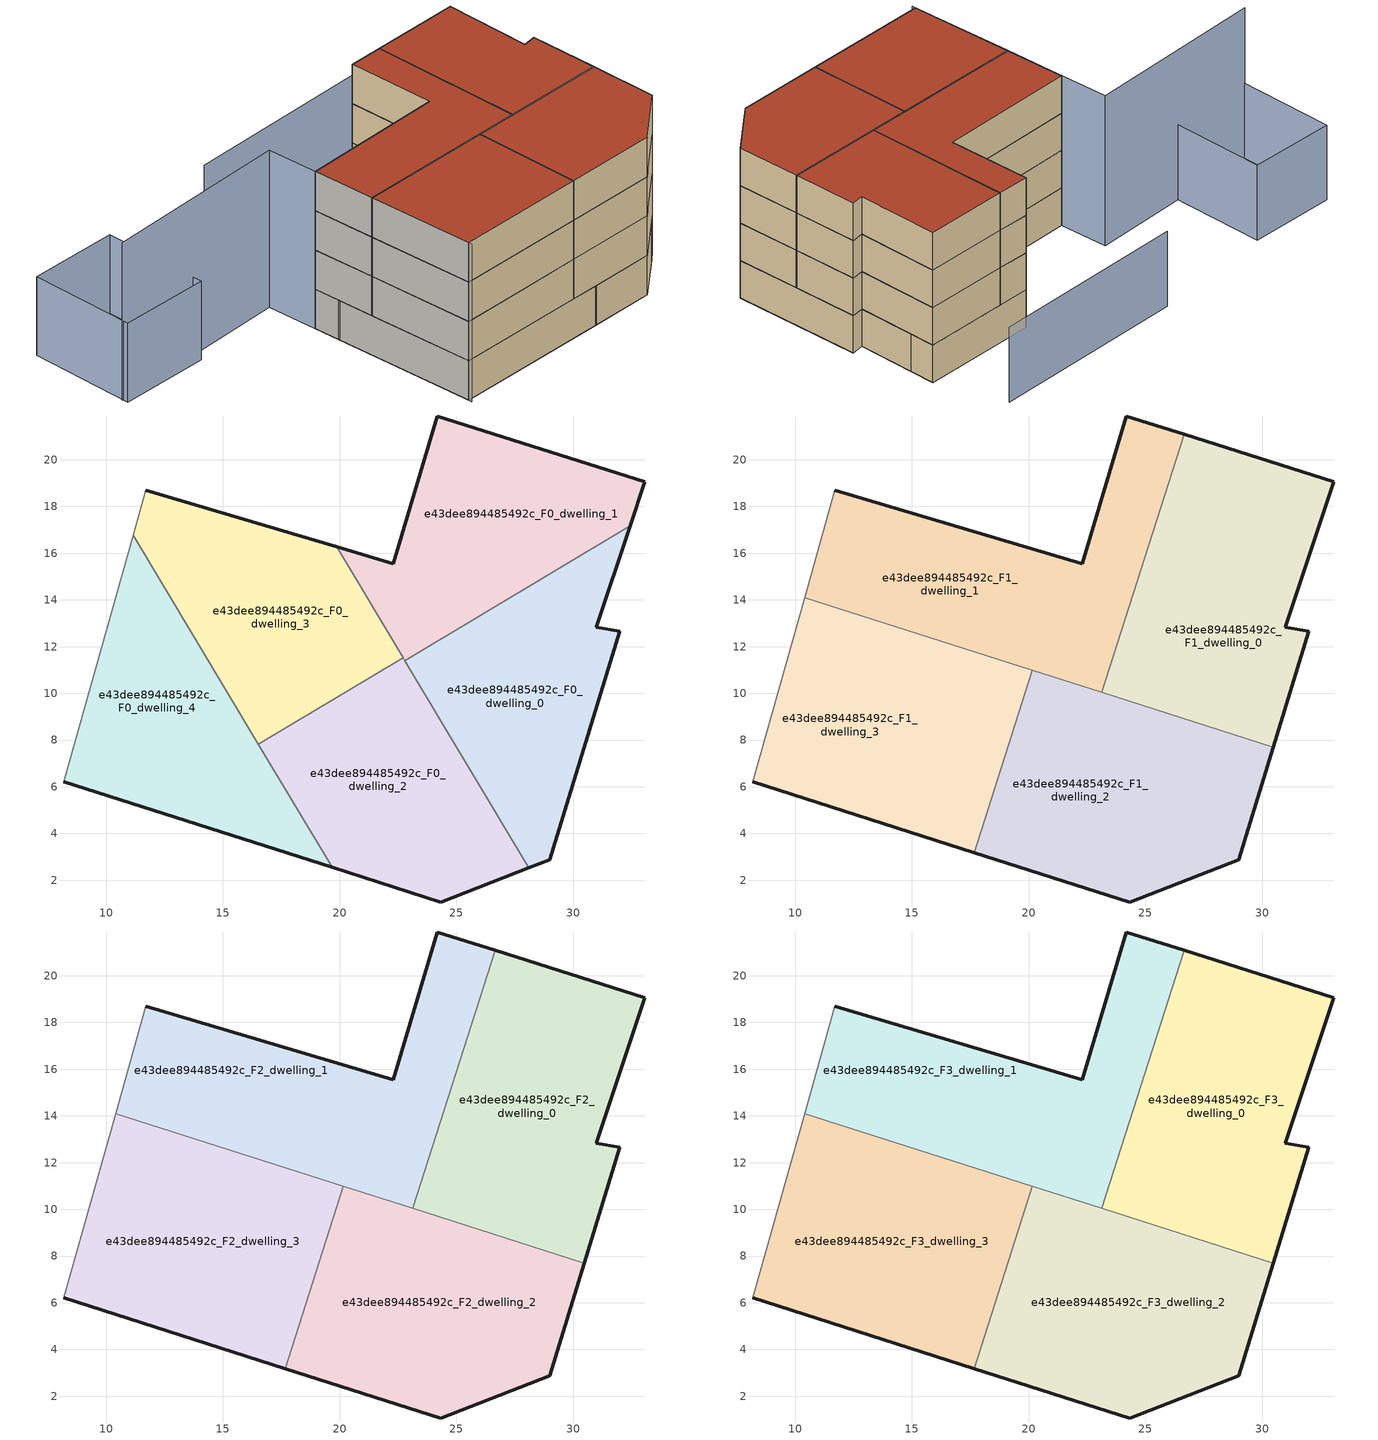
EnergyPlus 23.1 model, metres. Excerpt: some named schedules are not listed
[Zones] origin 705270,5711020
e43dee894485492c_F0_dwelling_0
 floor ground (EU_floor_Construction): 28.99,2.88 31.99,12.66 31,12.83 32.45,17.18 22.79,11.39 28.1,2.54 z0
 wall outside (EU_wall_Construction): 32.45,17.18 31,12.83 31.99,12.66 28.99,2.88 28.1,2.54 z0:3
 wall to e43dee894485492c_F0_dwelling_1 (EU_wall_Construction): 22.79,11.39 32.45,17.18 z0:3
 wall to e43dee894485492c_F0_dwelling_2 (EU_wall_Construction): 28.1,2.54 22.79,11.39 z0:3
e43dee894485492c_F0_dwelling_1
 floor ground (EU_floor_Construction): 32.45,17.18 33.07,19.06 24.19,21.87 22.29,15.55 19.87,16.27 22.79,11.39 z0
 wall outside (EU_wall_Construction): 19.87,16.27 22.29,15.55 24.19,21.87 33.07,19.06 32.45,17.18 z0:3
 wall to e43dee894485492c_F0_dwelling_3 (EU_wall_Construction): 22.72,11.52 19.87,16.27 z0:3
 wall to e43dee894485492c_F0_dwelling_2 (EU_wall_Construction): 22.79,11.4 22.72,11.52 z0:3
e43dee894485492c_F0_dwelling_2
 floor ground (EU_floor_Construction): 28.1,2.54 22.72,11.52 16.53,7.81 19.69,2.55 24.32,1.07 z0
 wall outside (EU_wall_Construction): 28.1,2.54 24.32,1.07 19.69,2.55 z0:3
 wall to e43dee894485492c_F0_dwelling_3 (EU_wall_Construction): 16.53,7.81 22.72,11.52 z0:3
 wall to e43dee894485492c_F0_dwelling_4 (EU_wall_Construction): 19.69,2.55 16.53,7.81 z0:3
e43dee894485492c_F0_dwelling_3
 floor ground (EU_floor_Construction): 22.72,11.52 19.87,16.27 11.71,18.7 11.16,16.77 16.53,7.81 z0
 wall outside (EU_wall_Construction): 11.71,18.7 19.87,16.27 z0:3
 wall adiabatic (EU_wall_Construction): 11.16,16.77 11.71,18.7 z0:3
 wall to e43dee894485492c_F0_dwelling_4 (EU_wall_Construction): 16.53,7.81 11.16,16.77 z0:3
e43dee894485492c_F0_dwelling_4
 floor ground (EU_floor_Construction): 19.69,2.55 11.16,16.77 8.18,6.21 z0
 wall outside (EU_wall_Construction): 19.69,2.55 8.18,6.21 z0:3
 wall adiabatic (EU_wall_Construction): 8.18,6.21 11.16,16.77 z0:3
e43dee894485492c_F1_dwelling_0
 floor to e43dee894485492c_F0_dwelling_0 (EU_floor_Construction): 30.47,7.7 31.99,12.66 31,12.83 32.45,17.18 23.75,11.97 23.3,10.55 23.72,9.85 z3
 floor to e43dee894485492c_F0_dwelling_1 (EU_floor_Construction): 32.45,17.18 33.07,19.06 26.66,21.09 23.75,11.97 z3
 floor to e43dee894485492c_F0_dwelling_2 (EU_floor_Construction): 23.72,9.85 23.3,10.55 23.13,10.04 z3
 wall outside (EU_wall_Construction): 26.66,21.09 33.07,19.06 31,12.83 31.99,12.66 30.47,7.7 z3:6
 wall to e43dee894485492c_F1_dwelling_1 (EU_wall_Construction): 23.13,10.04 26.66,21.09 z3:6
 wall to e43dee894485492c_F1_dwelling_2 (EU_wall_Construction): 30.47,7.7 23.13,10.04 z3:6
e43dee894485492c_F1_dwelling_1
 floor to e43dee894485492c_F0_dwelling_1 (EU_floor_Construction): 23.75,11.97 26.66,21.09 24.19,21.87 22.29,15.55 19.87,16.27 22.79,11.39 z3
 floor to e43dee894485492c_F0_dwelling_0 (EU_floor_Construction): 23.3,10.55 23.75,11.97 22.79,11.39 z3
 floor to e43dee894485492c_F0_dwelling_2 (EU_floor_Construction): 23.13,10.04 23.3,10.55 22.72,11.52 21.24,10.64 z3
 floor to e43dee894485492c_F0_dwelling_4 (EU_floor_Construction): 13.32,13.16 11.16,16.77 10.41,14.09 z3
 floor to e43dee894485492c_F0_dwelling_3 (EU_floor_Construction): 22.72,11.52 19.87,16.27 11.71,18.7 11.16,16.77 13.32,13.16 21.24,10.64 z3
 wall outside (EU_wall_Construction): 11.71,18.7 22.29,15.55 24.19,21.87 26.66,21.09 z3:6
 wall adiabatic (EU_wall_Construction): 10.41,14.09 11.71,18.7 z3:6
 wall to e43dee894485492c_F1_dwelling_3 (EU_wall_Construction): 20.17,10.98 10.41,14.09 z3:6
 wall to e43dee894485492c_F1_dwelling_2 (EU_wall_Construction): 23.13,10.04 20.17,10.98 z3:6
e43dee894485492c_F1_dwelling_2
 floor to e43dee894485492c_F0_dwelling_2 (EU_floor_Construction): 28.1,2.54 23.72,9.85 21.24,10.64 19.78,9.76 18.24,4.95 19.68,2.55 24.32,1.07 z3
 floor to e43dee894485492c_F0_dwelling_0 (EU_floor_Construction): 28.99,2.88 30.47,7.7 23.72,9.85 28.1,2.54 z3
 floor to e43dee894485492c_F0_dwelling_3 (EU_floor_Construction): 21.24,10.64 20.17,10.98 19.78,9.76 z3
 floor to e43dee894485492c_F0_dwelling_4 (EU_floor_Construction): 19.68,2.55 18.24,4.95 17.68,3.18 z3
 wall outside (EU_wall_Construction): 30.47,7.7 28.99,2.88 24.32,1.07 17.68,3.18 z3:6
 wall to e43dee894485492c_F1_dwelling_3 (EU_wall_Construction): 17.68,3.18 20.17,10.98 z3:6
e43dee894485492c_F1_dwelling_3
 floor to e43dee894485492c_F0_dwelling_4 (EU_floor_Construction): 17.68,3.18 18.24,4.95 13.32,13.16 10.41,14.09 8.18,6.21 z3
 floor to e43dee894485492c_F0_dwelling_2 (EU_floor_Construction): 18.24,4.95 19.78,9.76 16.53,7.81 z3
 floor to e43dee894485492c_F0_dwelling_3 (EU_floor_Construction): 19.78,9.76 20.17,10.98 13.32,13.16 16.53,7.81 z3
 wall outside (EU_wall_Construction): 17.68,3.18 8.18,6.21 z3:6
 wall adiabatic (EU_wall_Construction): 8.18,6.21 10.41,14.09 z3:6
e43dee894485492c_F2_dwelling_0
 floor to e43dee894485492c_F1_dwelling_0 (EU_floor_Construction): 30.47,7.7 31.99,12.66 31,12.83 33.07,19.06 26.66,21.09 23.13,10.04 z6
 wall outside (EU_wall_Construction): 26.66,21.09 33.07,19.06 31,12.83 31.99,12.66 30.47,7.7 z6:9
 wall to e43dee894485492c_F2_dwelling_1 (EU_wall_Construction): 23.13,10.04 26.66,21.09 z6:9
 wall to e43dee894485492c_F2_dwelling_2 (EU_wall_Construction): 30.47,7.7 23.13,10.04 z6:9
e43dee894485492c_F2_dwelling_1
 floor to e43dee894485492c_F1_dwelling_1 (EU_floor_Construction): 23.13,10.04 26.66,21.09 24.19,21.87 22.29,15.55 11.71,18.7 10.41,14.09 z6
 wall outside (EU_wall_Construction): 11.71,18.7 22.29,15.55 24.19,21.87 26.66,21.09 z6:9
 wall adiabatic (EU_wall_Construction): 10.41,14.09 11.71,18.7 z6:9
 wall to e43dee894485492c_F2_dwelling_3 (EU_wall_Construction): 20.17,10.98 10.41,14.09 z6:9
 wall to e43dee894485492c_F2_dwelling_2 (EU_wall_Construction): 23.13,10.04 20.17,10.98 z6:9
e43dee894485492c_F2_dwelling_2
 floor to e43dee894485492c_F1_dwelling_2 (EU_floor_Construction): 28.99,2.88 30.47,7.7 20.17,10.98 17.68,3.18 24.32,1.07 z6
 wall outside (EU_wall_Construction): 30.47,7.7 28.99,2.88 24.32,1.07 17.68,3.18 z6:9
 wall to e43dee894485492c_F2_dwelling_3 (EU_wall_Construction): 17.68,3.18 20.17,10.98 z6:9
e43dee894485492c_F2_dwelling_3
 floor to e43dee894485492c_F1_dwelling_3 (EU_floor_Construction): 17.68,3.18 20.17,10.98 10.41,14.09 8.18,6.21 z6
 wall outside (EU_wall_Construction): 17.68,3.18 8.18,6.21 z6:9
 wall adiabatic (EU_wall_Construction): 8.18,6.21 10.41,14.09 z6:9
e43dee894485492c_F3_dwelling_0
 floor to e43dee894485492c_F2_dwelling_0 (EU_floor_Construction): 30.47,7.7 31.99,12.66 31,12.83 33.07,19.06 26.66,21.09 23.13,10.04 z9
 wall outside (EU_wall_Construction): 26.66,21.09 33.07,19.06 31,12.83 31.99,12.66 30.47,7.7 z9:12
 wall to e43dee894485492c_F3_dwelling_1 (EU_wall_Construction): 23.13,10.04 26.66,21.09 z9:12
 wall to e43dee894485492c_F3_dwelling_2 (EU_wall_Construction): 30.47,7.7 23.13,10.04 z9:12
 roof outside (EU_roof_Construction): 33.07,19.06 31,12.83 31.99,12.66 30.47,7.7 23.13,10.04 26.66,21.09 z12
e43dee894485492c_F3_dwelling_1
 floor to e43dee894485492c_F2_dwelling_1 (EU_floor_Construction): 23.13,10.04 26.66,21.09 24.19,21.87 22.29,15.55 11.71,18.7 10.41,14.09 z9
 wall outside (EU_wall_Construction): 11.71,18.7 22.29,15.55 24.19,21.87 26.66,21.09 z9:12
 wall adiabatic (EU_wall_Construction): 10.41,14.09 11.71,18.7 z9:12
 wall to e43dee894485492c_F3_dwelling_3 (EU_wall_Construction): 20.17,10.98 10.41,14.09 z9:12
 wall to e43dee894485492c_F3_dwelling_2 (EU_wall_Construction): 23.13,10.04 20.17,10.98 z9:12
 roof outside (EU_roof_Construction): 26.66,21.09 23.13,10.04 10.41,14.09 11.71,18.7 22.29,15.55 24.19,21.87 z12
e43dee894485492c_F3_dwelling_2
 floor to e43dee894485492c_F2_dwelling_2 (EU_floor_Construction): 28.99,2.88 30.47,7.7 20.17,10.98 17.68,3.18 24.32,1.07 z9
 wall outside (EU_wall_Construction): 30.47,7.7 28.99,2.88 24.32,1.07 17.68,3.18 z9:12
 wall to e43dee894485492c_F3_dwelling_3 (EU_wall_Construction): 17.68,3.18 20.17,10.98 z9:12
 roof outside (EU_roof_Construction): 30.47,7.7 28.99,2.88 24.32,1.07 17.68,3.18 20.17,10.98 z12
e43dee894485492c_F3_dwelling_3
 floor to e43dee894485492c_F2_dwelling_3 (EU_floor_Construction): 17.68,3.18 20.17,10.98 10.41,14.09 8.18,6.21 z9
 wall outside (EU_wall_Construction): 17.68,3.18 8.18,6.21 z9:12
 wall adiabatic (EU_wall_Construction): 8.18,6.21 10.41,14.09 z9:12
 roof outside (EU_roof_Construction): 20.17,10.98 17.68,3.18 8.18,6.21 10.41,14.09 z12
shading: -1.13,26.34 12.76,22.42 / 12.76,22.42 8.1,5.94 z0:12; 33.08,24.73 17.81,29.36 / 7.83,31.4 5.3,23.77 / 5.3,23.77 -1.19,25.93 / -1.19,25.93 1.34,33.55 / 1.34,33.55 7.83,31.4 z0:6
[Building]
EU S2 Campaign: North Axis=0; Terrain=City; Solar Distribution=FullExterior
[Site:Location]
London: Latitude=51.5; Longitude=-0.5; Time Zone=0; Elevation=25
[SizingPeriod:WeatherFileDays]
AnnualSizingPeriod: Begin Month=1; Begin Day of Month=1; End Month=12; End Day of Month=31; Day of Week for Start Day=Monday; Use Weather File Daylight Saving Period=No; Use Weather File Rain and Snow Indicators=No
[MATERIAL]
EU_InternalMass_Material: Roughness=MediumRough; Thickness=0.1; Conductivity=1; Density=1800; Specific Heat=900; Thermal Absorptance=0.9; Solar Absorptance=0.7; Visible Absorptance=0.7
[MATERIAL:NOMASS] Roughness=MediumRough; Thermal Absorptance=0.9; Solar Absorptance=0.7; Visible Absorptance=0.7
Name | Thermal Resistance
EU_wall_NoMass | 1.04674
EU_roof_NoMass | 4.32442
EU_floor_NoMass | 2.04616
[CONSTRUCTION]
EU_wall_Construction: EU_wall_NoMass
EU_roof_Construction: EU_roof_NoMass
EU_floor_Construction: EU_floor_NoMass
EU_InternalMass_Construction: EU_InternalMass_Material
[ZONE] Type=1; Multiplier=1; Ceiling Height=autocalculate; Floor Area=autocalculate; Part of Total Floor Area=Yes
Name | Volume
e43dee894485492c_F0_dwelling_0 | 198.46
e43dee894485492c_F1_dwelling_0; e43dee894485492c_F2_dwelling_0; e43dee894485492c_F3_dwelling_0 | 248.06
e43dee894485492c_F0_dwelling_1 | 198.445
e43dee894485492c_F1_dwelling_1; e43dee894485492c_F2_dwelling_1; e43dee894485492c_F3_dwelling_1 | 248.066
e43dee894485492c_F0_dwelling_2 | 198.45
e43dee894485492c_F1_dwelling_2; e43dee894485492c_F2_dwelling_2; e43dee894485492c_F3_dwelling_2 | 248.062
e43dee894485492c_F0_dwelling_3 | 198.467
e43dee894485492c_F1_dwelling_3; e43dee894485492c_F2_dwelling_3; e43dee894485492c_F3_dwelling_3 | 248.057
e43dee894485492c_F0_dwelling_4 | 198.454
[INTERNALMASS] Construction=EU_InternalMass_Construction
Name | Zone or ZoneList | Surface Area
e43dee894485492c_F0_dwelling_0_EU_InternalMass | e43dee894485492c_F0_dwelling_0 | 66.1552
e43dee894485492c_F0_dwelling_1_EU_InternalMass | e43dee894485492c_F0_dwelling_1 | 66.1478
e43dee894485492c_F0_dwelling_2_EU_InternalMass | e43dee894485492c_F0_dwelling_2 | 66.1505
e43dee894485492c_F0_dwelling_3_EU_InternalMass | e43dee894485492c_F0_dwelling_3 | 66.1558
e43dee894485492c_F0_dwelling_4_EU_InternalMass | e43dee894485492c_F0_dwelling_4 | 66.1514
e43dee894485492c_F1_dwelling_0_EU_InternalMass | e43dee894485492c_F1_dwelling_0 | 82.6858
e43dee894485492c_F1_dwelling_1_EU_InternalMass | e43dee894485492c_F1_dwelling_1 | 82.6885
e43dee894485492c_F1_dwelling_2_EU_InternalMass | e43dee894485492c_F1_dwelling_2 | 82.6884
e43dee894485492c_F1_dwelling_3_EU_InternalMass | e43dee894485492c_F1_dwelling_3 | 82.6848
e43dee894485492c_F2_dwelling_0_EU_InternalMass | e43dee894485492c_F2_dwelling_0 | 82.6858
e43dee894485492c_F2_dwelling_1_EU_InternalMass | e43dee894485492c_F2_dwelling_1 | 82.6885
e43dee894485492c_F2_dwelling_2_EU_InternalMass | e43dee894485492c_F2_dwelling_2 | 82.6884
e43dee894485492c_F2_dwelling_3_EU_InternalMass | e43dee894485492c_F2_dwelling_3 | 82.6848
e43dee894485492c_F3_dwelling_0_EU_InternalMass | e43dee894485492c_F3_dwelling_0 | 82.6858
e43dee894485492c_F3_dwelling_1_EU_InternalMass | e43dee894485492c_F3_dwelling_1 | 82.6885
e43dee894485492c_F3_dwelling_2_EU_InternalMass | e43dee894485492c_F3_dwelling_2 | 82.6884
e43dee894485492c_F3_dwelling_3_EU_InternalMass | e43dee894485492c_F3_dwelling_3 | 82.6848
[OTHEREQUIPMENT] Fuel Type=Electricity; Design Level Calculation Method=Watts/Area; Power per Zone Floor Area=1; Fraction Latent=0; Fraction Radiant=0; Fraction Lost=0; Carbon Dioxide Generation Rate=0; EndUse Subcategory=EU_Step8_InternalGains
Name | Zone or ZoneList or Space or SpaceList | Schedule
EU_Step8_InternalGain_e43dee894485492c_F0_dwelling_0_f000 | e43dee894485492c_F0_dwelling_0 | EU_Step8_GainSchedule_e43dee894485492c_F0_dwelling_0_f000
EU_Step8_InternalGain_e43dee894485492c_F0_dwelling_1_f000 | e43dee894485492c_F0_dwelling_1 | EU_Step8_GainSchedule_e43dee894485492c_F0_dwelling_1_f000
EU_Step8_InternalGain_e43dee894485492c_F0_dwelling_2_f000 | e43dee894485492c_F0_dwelling_2 | EU_Step8_GainSchedule_e43dee894485492c_F0_dwelling_2_f000
EU_Step8_InternalGain_e43dee894485492c_F0_dwelling_3_f000 | e43dee894485492c_F0_dwelling_3 | EU_Step8_GainSchedule_e43dee894485492c_F0_dwelling_3_f000
EU_Step8_InternalGain_e43dee894485492c_F0_dwelling_4_f000 | e43dee894485492c_F0_dwelling_4 | EU_Step8_GainSchedule_e43dee894485492c_F0_dwelling_4_f000
EU_Step8_InternalGain_e43dee894485492c_F1_dwelling_0_f000 | e43dee894485492c_F1_dwelling_0 | EU_Step8_GainSchedule_e43dee894485492c_F1_dwelling_0_f000
EU_Step8_InternalGain_e43dee894485492c_F1_dwelling_1_f000 | e43dee894485492c_F1_dwelling_1 | EU_Step8_GainSchedule_e43dee894485492c_F1_dwelling_1_f000
EU_Step8_InternalGain_e43dee894485492c_F1_dwelling_2_f000 | e43dee894485492c_F1_dwelling_2 | EU_Step8_GainSchedule_e43dee894485492c_F1_dwelling_2_f000
EU_Step8_InternalGain_e43dee894485492c_F1_dwelling_3_f000 | e43dee894485492c_F1_dwelling_3 | EU_Step8_GainSchedule_e43dee894485492c_F1_dwelling_3_f000
EU_Step8_InternalGain_e43dee894485492c_F2_dwelling_0_f000 | e43dee894485492c_F2_dwelling_0 | EU_Step8_GainSchedule_e43dee894485492c_F2_dwelling_0_f000
EU_Step8_InternalGain_e43dee894485492c_F2_dwelling_1_f000 | e43dee894485492c_F2_dwelling_1 | EU_Step8_GainSchedule_e43dee894485492c_F2_dwelling_1_f000
EU_Step8_InternalGain_e43dee894485492c_F2_dwelling_2_f000 | e43dee894485492c_F2_dwelling_2 | EU_Step8_GainSchedule_e43dee894485492c_F2_dwelling_2_f000
EU_Step8_InternalGain_e43dee894485492c_F2_dwelling_3_f000 | e43dee894485492c_F2_dwelling_3 | EU_Step8_GainSchedule_e43dee894485492c_F2_dwelling_3_f000
EU_Step8_InternalGain_e43dee894485492c_F3_dwelling_0_f000 | e43dee894485492c_F3_dwelling_0 | EU_Step8_GainSchedule_e43dee894485492c_F3_dwelling_0_f000
EU_Step8_InternalGain_e43dee894485492c_F3_dwelling_1_f000 | e43dee894485492c_F3_dwelling_1 | EU_Step8_GainSchedule_e43dee894485492c_F3_dwelling_1_f000
EU_Step8_InternalGain_e43dee894485492c_F3_dwelling_2_f000 | e43dee894485492c_F3_dwelling_2 | EU_Step8_GainSchedule_e43dee894485492c_F3_dwelling_2_f000
EU_Step8_InternalGain_e43dee894485492c_F3_dwelling_3_f000 | e43dee894485492c_F3_dwelling_3 | EU_Step8_GainSchedule_e43dee894485492c_F3_dwelling_3_f000
[ZONEVENTILATION:DESIGNFLOWRATE] Schedule=EU_AlwaysOn; Design Flow Rate Calculation Method=AirChanges/Hour; Air Changes per Hour=0.488719; Ventilation Type=Natural; Fan Pressure Rise=0; Fan Total Efficiency=1; Constant Term Coefficient=1; Temperature Term Coefficient=0; Velocity Term Coefficient=0; Velocity Squared Term Coefficient=0; Minimum Indoor Temperature=-100; Maximum Indoor Temperature=100; Delta Temperature=-100; Minimum Outdoor Temperature=-100; Maximum Outdoor Temperature=100; Maximum Wind Speed=40
Name | Zone or ZoneList or Space or SpaceList
EU_ConstantAir_e43dee894485492c_F0_dwelling_0 | e43dee894485492c_F0_dwelling_0
EU_ConstantAir_e43dee894485492c_F0_dwelling_1 | e43dee894485492c_F0_dwelling_1
EU_ConstantAir_e43dee894485492c_F0_dwelling_2 | e43dee894485492c_F0_dwelling_2
EU_ConstantAir_e43dee894485492c_F0_dwelling_3 | e43dee894485492c_F0_dwelling_3
EU_ConstantAir_e43dee894485492c_F0_dwelling_4 | e43dee894485492c_F0_dwelling_4
EU_ConstantAir_e43dee894485492c_F1_dwelling_0 | e43dee894485492c_F1_dwelling_0
EU_ConstantAir_e43dee894485492c_F1_dwelling_1 | e43dee894485492c_F1_dwelling_1
EU_ConstantAir_e43dee894485492c_F1_dwelling_2 | e43dee894485492c_F1_dwelling_2
EU_ConstantAir_e43dee894485492c_F1_dwelling_3 | e43dee894485492c_F1_dwelling_3
EU_ConstantAir_e43dee894485492c_F2_dwelling_0 | e43dee894485492c_F2_dwelling_0
EU_ConstantAir_e43dee894485492c_F2_dwelling_1 | e43dee894485492c_F2_dwelling_1
EU_ConstantAir_e43dee894485492c_F2_dwelling_2 | e43dee894485492c_F2_dwelling_2
EU_ConstantAir_e43dee894485492c_F2_dwelling_3 | e43dee894485492c_F2_dwelling_3
EU_ConstantAir_e43dee894485492c_F3_dwelling_0 | e43dee894485492c_F3_dwelling_0
EU_ConstantAir_e43dee894485492c_F3_dwelling_1 | e43dee894485492c_F3_dwelling_1
EU_ConstantAir_e43dee894485492c_F3_dwelling_2 | e43dee894485492c_F3_dwelling_2
EU_ConstantAir_e43dee894485492c_F3_dwelling_3 | e43dee894485492c_F3_dwelling_3
[HVACTEMPLATE:THERMOSTAT] Constant Heating Setpoint=20; Constant Cooling Setpoint=50
EU_HeatOnly_e43dee894485492c_F0_dwelling_0; EU_HeatOnly_e43dee894485492c_F0_dwelling_1; EU_HeatOnly_e43dee894485492c_F0_dwelling_2; EU_HeatOnly_e43dee894485492c_F0_dwelling_3; EU_HeatOnly_e43dee894485492c_F0_dwelling_4; EU_HeatOnly_e43dee894485492c_F1_dwelling_0; EU_HeatOnly_e43dee894485492c_F1_dwelling_1; EU_HeatOnly_e43dee894485492c_F1_dwelling_2
